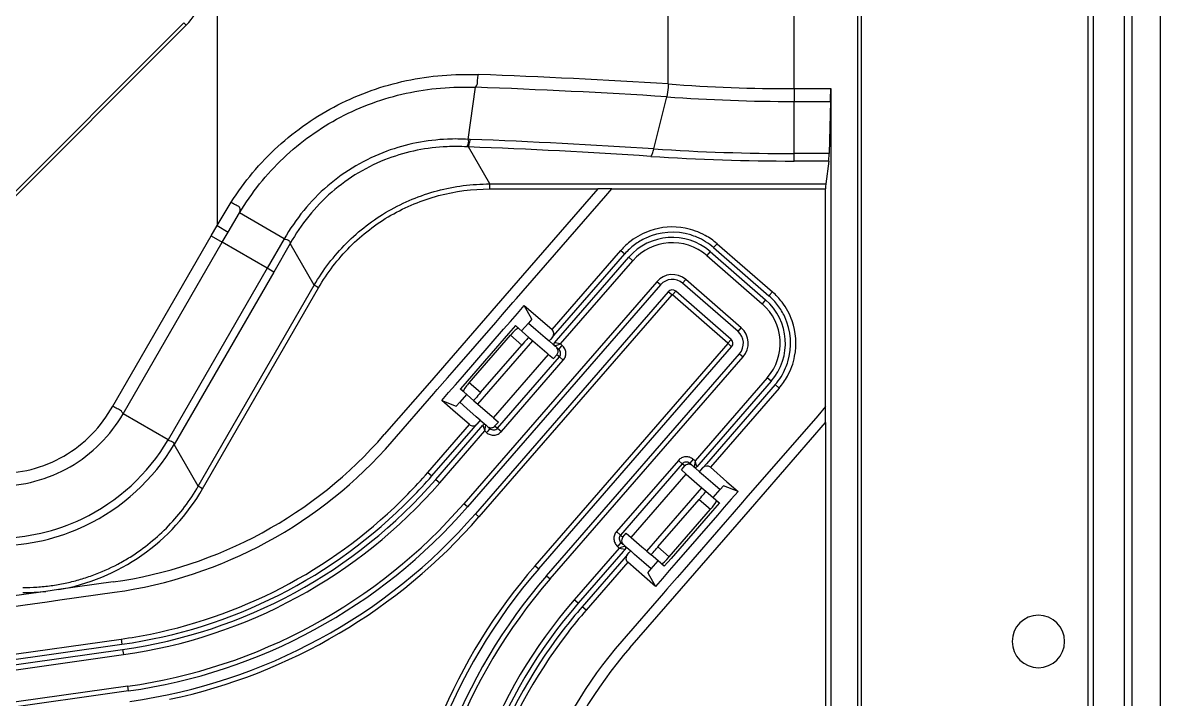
# Model space of a CAD drawing. Header units: millimetres. Extents: x -1070 to 42146, y 1440 to 12921.
# Drawn here: x 7135.7 to 7244.2, y 3449.8 to 3514.3 of the extents above; entities that cross this region are included whole.
import ezdxf

# ---------------------------------------------------------------- set-up
doc = ezdxf.new("R2010")
doc.units = ezdxf.units.MM
doc.layers.add('02___PRT_ALL_AXES', color=7, linetype='Continuous')

msp = doc.modelspace()

# ---------------------------------------------------------------- linework, layer by layer
at = {"color": 7, "linetype": 'Continuous', "lineweight": -3}
for p, q in [((7215.307, 3640.326), (7215.307, 3350.326)), ((7237.302, 2894.641), (7237.302, 3641.011)), ((7237.797, 2894.668), (7237.797, 3640.984)), ((7240.76, 2894.668), (7240.76, 3640.984)), ((7241.467, 3640.946), (7241.467, 2894.706)), ((7244.175, 3640.721), (7244.175, 2894.931)), ((7215.648, 3639.326), (7215.648, 3395.326)), ((7154.275, 3540.681), (7154.275, 3494.971)), ((7209.275, 3508.01), (7209.275, 3527.642)), ((7197.271, 3508.456), (7197.271, 3527.196)), ((7151.094, 3514.29), (7122.81, 3486.006)), ((7151.324, 3514.061), (7123.04, 3485.776)), ((7151.324, 3514.061), (7151.094, 3514.29)), ((7178.189, 3503.18), (7178.897, 3508.139)), ((7195.903, 3502.269), (7197.137, 3507.232)), ((7209.275, 3508.01), (7209.275, 3506.792)), ((7209.275, 3508.01), (7212.756, 3508.01)), ((7212.756, 3508.01), (7212.756, 3396.326)), ((7209.275, 3506.792), (7212.742, 3506.792)), ((7209.275, 3501.827), (7209.275, 3506.792)), ((7212.742, 3506.792), (7212.609, 3501.827)), ((7178.391, 3503.172), (7178.188, 3503.181)), ((7180.252, 3498.932), (7178.216, 3502.459)), ((7209.275, 3501.113), (7209.275, 3501.827)), ((7212.609, 3501.827), (7209.275, 3501.827)), ((7212.572, 3501.113), (7209.275, 3501.113)), ((7212.572, 3501.113), (7212.287, 3498.932)), ((7180.252, 3498.932), (7190.554, 3498.932)), ((7180.252, 3498.449), (7180.252, 3498.932)), ((7180.252, 3498.449), (7190.554, 3498.449)), ((7190.554, 3498.449), (7181.705, 3488.27)), ((7190.554, 3498.932), (7191.879, 3498.932)), ((7191.879, 3498.449), (7190.554, 3498.449)), ((7191.309, 3497.793), (7191.879, 3498.449)), ((7191.879, 3498.932), (7212.287, 3498.932)), ((7191.879, 3498.449), (7212.275, 3498.449)), ((7212.275, 3477.708), (7212.275, 3498.449)), ((7154.275, 3494.971), (7155.601, 3497.176)), ((7182.794, 3487.998), (7191.309, 3497.793)), ((7155.323, 3494.348), (7156.412, 3496.175)), ((7160.666, 3493.691), (7156.412, 3496.175)), ((7144.315, 3477.75), (7153.691, 3493.991)), ((7153.691, 3493.991), (7154.275, 3494.971)), ((7153.691, 3493.991), (7154.739, 3493.371)), ((7154.275, 3494.971), (7155.323, 3494.348)), ((7154.741, 3493.374), (7155.323, 3494.348)), ((7145.303, 3477.026), (7154.741, 3493.374)), ((7159.041, 3490.892), (7154.741, 3493.374)), ((7160.666, 3493.691), (7159.041, 3490.892)), ((7161.227, 3493.248), (7159.66, 3490.535)), ((7163.522, 3489.273), (7161.227, 3493.248)), ((7201.921, 3493.234), (7201.593, 3492.857)), ((7201.593, 3492.857), (7206.876, 3488.265)), ((7201.921, 3493.234), (7207.204, 3488.642)), ((7186.19, 3485.046), (7192.751, 3492.593)), ((7186.568, 3484.718), (7193.128, 3492.265)), ((7186.617, 3484.013), (7193.505, 3491.937)), ((7192.751, 3492.593), (7193.128, 3492.265)), ((7193.505, 3491.937), (7193.883, 3491.609)), ((7201.265, 3492.48), (7200.937, 3492.102)), ((7200.937, 3492.102), (7206.22, 3487.51)), ((7201.265, 3492.48), (7206.548, 3487.887)), ((7159.041, 3490.892), (7149.601, 3474.544)), ((7159.66, 3490.535), (7159.041, 3490.892)), ((7186.994, 3483.685), (7193.883, 3491.609)), ((7159.66, 3490.535), (7150.17, 3474.098)), ((7196.178, 3489.613), (7177.783, 3468.452)), ((7196.524, 3489.313), (7196.178, 3489.613)), ((7198.64, 3489.461), (7198.941, 3489.807)), ((7204.224, 3485.214), (7198.941, 3489.807)), ((7152.465, 3470.123), (7163.522, 3489.273)), ((7152.884, 3469.881), (7163.94, 3489.031)), ((7163.94, 3489.031), (7163.522, 3489.273)), ((7196.524, 3489.313), (7178.129, 3468.151)), ((7197.279, 3488.657), (7178.884, 3467.495)), ((7197.625, 3488.356), (7197.279, 3488.657)), ((7197.684, 3488.36), (7197.984, 3488.706)), ((7203.267, 3484.114), (7197.984, 3488.706)), ((7203.923, 3484.868), (7198.64, 3489.461)), ((7207.204, 3488.642), (7206.876, 3488.265)), ((7181.705, 3488.27), (7174.501, 3479.982)), ((7197.625, 3488.356), (7179.229, 3467.195)), ((7181.482, 3486.489), (7182.46, 3487.614)), ((7182.46, 3487.614), (7182.794, 3487.998)), ((7202.967, 3483.768), (7197.684, 3488.36)), ((7206.548, 3487.887), (7206.22, 3487.51)), ((7180.826, 3485.734), (7181.482, 3486.489)), ((7182.237, 3485.833), (7182.893, 3486.588)), ((7182.893, 3486.588), (7183.549, 3487.342)), ((7184.271, 3486.039), (7183.549, 3487.342)), ((7183.549, 3487.342), (7184.605, 3486.424)), ((7184.605, 3486.424), (7186.19, 3485.046)), ((7176.889, 3481.206), (7180.826, 3485.734)), ((7181.58, 3485.078), (7182.237, 3485.833)), ((7182.706, 3485.424), (7182.05, 3484.67)), ((7182.707, 3485.424), (7182.905, 3485.252)), ((7182.905, 3485.252), (7182.984, 3485.183)), ((7183.949, 3485.669), (7183.293, 3484.914)), ((7184.271, 3486.039), (7183.949, 3485.669)), ((7183.949, 3485.669), (7184.646, 3485.063)), ((7177.644, 3480.55), (7181.58, 3485.078)), ((7182.05, 3484.67), (7178.114, 3480.141)), ((7178.293, 3479.986), (7182.229, 3484.514)), ((7182.229, 3484.514), (7183.308, 3483.577)), ((7182.984, 3485.183), (7183.035, 3485.139)), ((7183.035, 3485.139), (7183.99, 3484.308)), ((7183.99, 3484.308), (7184.368, 3483.98)), ((7184.646, 3485.063), (7185.534, 3484.291)), ((7185.534, 3484.291), (7185.911, 3483.963)), ((7186.239, 3484.341), (7186.043, 3484.114)), ((7186.239, 3484.341), (7186.568, 3484.718)), ((7203.923, 3484.868), (7204.224, 3485.214)), ((7179.119, 3477.942), (7184.368, 3483.98)), ((7179.371, 3479.048), (7183.308, 3483.577)), ((7184.368, 3483.98), (7185.698, 3482.824)), ((7184.575, 3462.547), (7202.971, 3483.709)), ((7184.921, 3462.247), (7203.317, 3483.408)), ((7186.043, 3484.114), (7185.911, 3483.963)), ((7186.289, 3483.635), (7185.911, 3483.963)), ((7186.44, 3483.504), (7186.289, 3483.635)), ((7186.42, 3483.786), (7186.617, 3484.013)), ((7186.445, 3483.782), (7186.42, 3483.786)), ((7186.44, 3483.504), (7186.834, 3483.633)), ((7186.603, 3483.362), (7186.44, 3483.504)), ((7186.994, 3483.685), (7186.445, 3483.782)), ((7186.666, 3483.307), (7186.603, 3483.362)), ((7186.835, 3483.161), (7186.666, 3483.307)), ((7186.834, 3483.633), (7186.994, 3483.685)), ((7186.835, 3483.161), (7187.106, 3483.472)), ((7187.163, 3483.538), (7186.994, 3483.685)), ((7187.106, 3483.472), (7187.163, 3483.538)), ((7202.967, 3483.768), (7203.267, 3484.114)), ((7202.971, 3483.709), (7203.317, 3483.408)), ((7180.623, 3476.636), (7185.871, 3482.673)), ((7180.988, 3475.655), (7186.893, 3482.448)), ((7181.363, 3475.33), (7187.267, 3482.122)), ((7185.676, 3461.591), (7204.071, 3482.752)), ((7185.698, 3482.824), (7185.861, 3482.682)), ((7185.861, 3482.682), (7185.871, 3482.673)), ((7185.871, 3482.673), (7186.327, 3482.277)), ((7186.022, 3461.29), (7204.417, 3482.452)), ((7186.327, 3482.277), (7186.655, 3482.654)), ((7186.893, 3482.448), (7186.655, 3482.654)), ((7186.893, 3482.448), (7187.267, 3482.122)), ((7204.071, 3482.752), (7204.417, 3482.452)), ((7176.233, 3480.451), (7176.889, 3481.206)), ((7174.501, 3479.982), (7170.204, 3475.04)), ((7175.256, 3479.326), (7176.233, 3480.451)), ((7176.988, 3479.795), (7177.644, 3480.55)), ((7178.114, 3480.141), (7177.458, 3479.387)), ((7179.371, 3479.048), (7178.293, 3479.986)), ((7206.713, 3480.456), (7199.824, 3472.532)), ((7207.09, 3480.128), (7200.202, 3472.204)), ((7207.09, 3480.128), (7206.713, 3480.456)), ((7170.959, 3474.384), (7174.921, 3478.942)), ((7174.921, 3478.942), (7175.256, 3479.326)), ((7175.676, 3478.286), (7176.332, 3479.04)), ((7176.332, 3479.04), (7176.988, 3479.795)), ((7178.045, 3478.877), (7177.389, 3478.122)), ((7177.46, 3479.385), (7177.458, 3479.387)), ((7177.657, 3479.214), (7177.46, 3479.385)), ((7177.736, 3479.145), (7177.657, 3479.214)), ((7177.786, 3479.101), (7177.736, 3479.145)), ((7178.742, 3478.271), (7177.786, 3479.101)), ((7207.468, 3479.8), (7200.907, 3472.253)), ((7207.845, 3479.472), (7201.284, 3471.925)), ((7207.845, 3479.472), (7207.468, 3479.8)), ((7175.676, 3478.286), (7177.067, 3477.752)), ((7176.733, 3477.367), (7175.676, 3478.286)), ((7177.389, 3478.122), (7177.067, 3477.752)), ((7178.086, 3477.516), (7177.389, 3478.122)), ((7178.742, 3478.271), (7179.119, 3477.942)), ((7179.119, 3477.942), (7180.488, 3476.753)), ((7212.275, 3477.708), (7211.52, 3476.84)), ((7212.275, 3476.184), (7212.275, 3477.708)), ((7149.601, 3474.544), (7145.303, 3477.026)), ((7178.317, 3475.989), (7176.733, 3477.367)), ((7178.974, 3476.744), (7178.086, 3477.516)), ((7179.351, 3476.416), (7178.974, 3476.744)), ((7180.488, 3476.753), (7180.594, 3476.66)), ((7180.594, 3476.66), (7180.623, 3476.636)), ((7180.623, 3476.636), (7181.079, 3476.239)), ((7211.52, 3476.84), (7204.681, 3468.973)), ((7174.355, 3471.432), (7178.317, 3475.989)), ((7174.733, 3471.104), (7178.695, 3475.661)), ((7175.11, 3470.776), (7179.4, 3475.711)), ((7178.695, 3475.661), (7179.023, 3476.039)), ((7179.22, 3476.265), (7179.023, 3476.039)), ((7179.351, 3476.416), (7179.22, 3476.265)), ((7179.351, 3476.416), (7179.728, 3476.088)), ((7179.4, 3475.711), (7179.597, 3475.937)), ((7179.597, 3475.937), (7179.778, 3475.383)), ((7179.728, 3476.088), (7179.879, 3475.957)), ((7179.778, 3475.383), (7179.875, 3475.931)), ((7179.875, 3475.931), (7179.879, 3475.957)), ((7179.879, 3475.957), (7180.043, 3475.815)), ((7180.043, 3475.815), (7180.106, 3475.76)), ((7180.274, 3475.613), (7180.058, 3475.365)), ((7180.106, 3475.76), (7180.274, 3475.613)), ((7180.751, 3475.862), (7181.079, 3476.239)), ((7180.751, 3475.862), (7180.811, 3475.809)), ((7180.811, 3475.809), (7180.988, 3475.655)), ((7180.988, 3475.655), (7181.363, 3475.33)), ((7205.101, 3467.932), (7212.275, 3476.184)), ((7212.275, 3476.184), (7212.275, 3396.326)), ((7175.487, 3470.448), (7179.778, 3475.383)), ((7179.778, 3475.383), (7179.946, 3475.236)), ((7180.058, 3475.365), (7179.946, 3475.236)), ((7152.465, 3470.123), (7150.17, 3474.098)), ((7198.239, 3472.585), (7192.335, 3465.792)), ((7198.614, 3472.259), (7192.709, 3465.467)), ((7198.614, 3472.259), (7198.239, 3472.585)), ((7198.791, 3472.105), (7198.614, 3472.259)), ((7199.328, 3472.301), (7199.543, 3472.549)), ((7199.496, 3472.154), (7199.328, 3472.301)), ((7199.543, 3472.549), (7199.656, 3472.678)), ((7199.824, 3472.532), (7199.656, 3472.678)), ((7199.824, 3472.532), (7199.727, 3471.983)), ((7200.005, 3471.977), (7199.824, 3472.532)), ((7200.907, 3472.253), (7200.579, 3471.875)), ((7174.355, 3471.432), (7174.733, 3471.104)), ((7193.731, 3465.241), (7198.979, 3471.279)), ((7198.523, 3471.675), (7198.851, 3472.053)), ((7198.523, 3471.675), (7198.979, 3471.279)), ((7198.851, 3472.053), (7198.791, 3472.105)), ((7198.979, 3471.279), (7200.005, 3470.387)), ((7199.559, 3472.099), (7199.496, 3472.154)), ((7199.723, 3471.957), (7199.559, 3472.099)), ((7199.727, 3471.983), (7199.723, 3471.957)), ((7199.874, 3471.826), (7199.723, 3471.957)), ((7200.251, 3471.498), (7199.874, 3471.826)), ((7200.202, 3472.204), (7200.005, 3471.977)), ((7200.251, 3471.498), (7200.382, 3471.649)), ((7200.251, 3471.498), (7200.628, 3471.17)), ((7200.382, 3471.649), (7200.579, 3471.875)), ((7200.628, 3471.17), (7201.516, 3470.398)), ((7201.284, 3471.925), (7202.869, 3470.547)), ((7152.884, 3469.881), (7152.465, 3470.123)), ((7175.11, 3470.776), (7175.487, 3470.448)), ((7200.005, 3470.387), (7200.477, 3469.976)), ((7201.516, 3470.398), (7202.213, 3469.792)), ((7202.213, 3469.792), (7202.535, 3470.163)), ((7203.926, 3469.629), (7202.535, 3470.163)), ((7202.869, 3470.547), (7203.926, 3469.629)), ((7195.234, 3463.934), (7200.482, 3469.972)), ((7200.477, 3469.976), (7200.482, 3469.972)), ((7200.482, 3469.972), (7200.86, 3469.644)), ((7200.86, 3469.644), (7201.816, 3468.813)), ((7201.557, 3469.038), (7202.213, 3469.792)), ((7203.926, 3469.629), (7203.27, 3468.874)), ((7178.129, 3468.151), (7177.783, 3468.452)), ((7196.294, 3464.338), (7200.23, 3468.866)), ((7197.373, 3463.4), (7201.309, 3467.928)), ((7197.897, 3459.645), (7205.101, 3467.932)), ((7200.23, 3468.866), (7201.309, 3467.928)), ((7202.144, 3468.528), (7201.488, 3467.773)), ((7201.816, 3468.813), (7201.866, 3468.769)), ((7201.866, 3468.769), (7201.945, 3468.7)), ((7201.945, 3468.7), (7202.142, 3468.529)), ((7202.614, 3468.119), (7201.958, 3467.364)), ((7202.142, 3468.529), (7202.144, 3468.528)), ((7203.27, 3468.874), (7202.614, 3468.119)), ((7204.346, 3468.588), (7203.368, 3467.463)), ((7204.681, 3468.973), (7204.346, 3468.588)), ((7179.229, 3467.195), (7178.884, 3467.495)), ((7201.488, 3467.773), (7197.551, 3463.245)), ((7201.958, 3467.364), (7198.021, 3462.836)), ((7203.368, 3467.463), (7202.712, 3466.708)), ((7192.709, 3465.467), (7192.335, 3465.792)), ((7202.712, 3466.708), (7198.776, 3462.18)), ((7192.767, 3464.754), (7192.496, 3464.442)), ((7192.709, 3465.467), (7192.946, 3465.26)), ((7192.767, 3464.754), (7192.936, 3464.607)), ((7192.946, 3465.26), (7193.274, 3465.638)), ((7193.274, 3465.638), (7193.731, 3465.241)), ((7193.731, 3465.241), (7194.757, 3464.349)), ((7192.608, 3464.23), (7188.318, 3459.295)), ((7192.985, 3463.902), (7188.695, 3458.967)), ((7192.496, 3464.442), (7192.439, 3464.376)), ((7192.439, 3464.376), (7192.608, 3464.23)), ((7192.767, 3464.282), (7192.608, 3464.23)), ((7192.608, 3464.23), (7193.156, 3464.133)), ((7193.162, 3464.41), (7192.767, 3464.282)), ((7192.936, 3464.607), (7192.999, 3464.552)), ((7193.182, 3464.128), (7192.985, 3463.902)), ((7192.999, 3464.552), (7193.162, 3464.41)), ((7193.362, 3463.574), (7193.034, 3463.196)), ((7193.156, 3464.133), (7193.182, 3464.128)), ((7193.162, 3464.41), (7193.313, 3464.279)), ((7193.313, 3464.279), (7193.69, 3463.951)), ((7193.362, 3463.574), (7193.559, 3463.8)), ((7193.559, 3463.8), (7193.69, 3463.951)), ((7194.068, 3463.623), (7193.69, 3463.951)), ((7194.956, 3462.851), (7194.068, 3463.623)), ((7194.757, 3464.349), (7195.217, 3463.949)), ((7195.217, 3463.949), (7195.234, 3463.934)), ((7195.234, 3463.934), (7195.612, 3463.606)), ((7196.567, 3462.775), (7195.612, 3463.606)), ((7197.373, 3463.4), (7196.294, 3464.338)), ((7184.575, 3462.547), (7184.921, 3462.247)), ((7193.034, 3463.196), (7189.072, 3458.639)), ((7193.412, 3462.868), (7189.45, 3458.31)), ((7194.997, 3461.491), (7193.412, 3462.868)), ((7195.653, 3462.245), (7194.956, 3462.851)), ((7195.653, 3462.245), (7196.309, 3463)), ((7196.617, 3462.732), (7196.567, 3462.775)), ((7196.697, 3462.663), (7196.617, 3462.732)), ((7196.895, 3462.49), (7196.697, 3462.663)), ((7197.551, 3463.245), (7196.895, 3462.49)), ((7198.021, 3462.836), (7197.365, 3462.082)), ((7185.676, 3461.591), (7186.022, 3461.29)), ((7196.053, 3460.572), (7194.997, 3461.491)), ((7195.331, 3461.875), (7195.653, 3462.245)), ((7195.331, 3461.875), (7196.053, 3460.572)), ((7197.365, 3462.082), (7196.709, 3461.327)), ((7198.12, 3461.425), (7197.142, 3460.301)), ((7198.776, 3462.18), (7198.12, 3461.425)), ((7144.352, 3461.003), (7139.14, 3460.271)), ((7196.709, 3461.327), (7196.053, 3460.572)), ((7135.828, 3459.805), (7102.345, 3455.1)), ((7137.935, 3460.101), (7135.828, 3459.805)), ((7139.14, 3460.271), (7137.935, 3460.101)), ((7138.074, 3459.111), (7139.279, 3459.28)), ((7139.279, 3459.28), (7144.491, 3460.013)), ((7188.695, 3458.967), (7188.318, 3459.295)), ((7196.808, 3459.916), (7192.846, 3455.358)), ((7193.6, 3454.702), (7197.897, 3459.645)), ((7197.142, 3460.301), (7196.808, 3459.916)), ((7102.484, 3454.109), (7135.967, 3458.815)), ((7135.967, 3458.815), (7138.074, 3459.111)), ((7189.45, 3458.31), (7189.072, 3458.639)), ((7103.111, 3449.653), (7145.117, 3455.557)), ((7103.18, 3449.158), (7145.187, 3455.062)), ((7145.117, 3455.557), (7145.187, 3455.062)), ((7103.25, 3448.663), (7145.257, 3454.566)), ((7103.32, 3448.168), (7145.326, 3454.071)), ((7145.257, 3454.566), (7145.326, 3454.071)), ((7145.749, 3451.059), (7103.743, 3445.156)), ((7145.813, 3450.605), (7103.807, 3444.702)), ((7145.813, 3450.605), (7145.749, 3451.059))]:
    msp.add_line(p, q, dxfattribs=at)
for centre, radius, start, end in [((7147.559, 3517.826), 5.325, 315, 345.05696), ((7156.792, 2874.713), 635.034, 86.345294, 87.979657), ((7156.282, 2871.473), 637.07, 86.323165, 87.965755), ((7209.195, 3667.296), 159.287, 265.70679, 270.02854), ((7209.188, 3671.984), 165.193, 265.81651, 270.03011), ((7155.47, 2888.868), 614.732, 86.2287, 87.8631), ((7177.515, 3486.86), 15.615, 87.42656, 87.96267), ((7155.486, 2895.968), 606.917, 86.210296, 87.853696), ((7209.244, 3710.4), 209.288, 266.26212, 270.00842), ((7209.251, 3703.785), 201.959, 266.21059, 270.00681), ((7197.656, 3488.329), 6.5, 109.2195, 127.14648), ((7197.656, 3488.329), 6, 72.99952, 114.99906), ((7197.656, 3488.329), 6.5, 79.12773, 109.2195), ((7197.656, 3488.329), 6.5, 61.09694, 79.12773), ((7197.656, 3488.329), 6, 66.99963, 72.99952), ((7197.656, 3488.329), 6.5, 49, 61.09694), ((7197.656, 3488.329), 6.5, 133.029, 139), ((7197.656, 3488.329), 6.5, 127.14648, 133.029), ((7197.656, 3488.329), 5.5, 49, 139), ((7197.656, 3488.329), 6, 120.99932, 132.99977), ((7197.656, 3488.329), 5, 49, 139), ((7197.656, 3488.329), 6, 114.99906, 120.99932), ((7197.656, 3488.329), 6, 49, 66.99963), ((7197.656, 3488.329), 6, 132.99977, 139), ((7197.656, 3488.329), 1.958, 49, 139), ((7197.656, 3488.329), 1.5, 49, 139), ((7197.656, 3488.329), 0.5, 49, 139), ((7202.939, 3483.736), 6.5, 43.029, 49), ((7197.656, 3488.329), 0.0417, 49, 139), ((7202.939, 3483.736), 5, 319, 49), ((7202.939, 3483.736), 5.5, 319, 49), ((7202.939, 3483.736), 6, 42.99977, 49), ((7202.939, 3483.736), 6, 30.99932, 42.99977), ((7202.939, 3483.736), 6.5, 37.14648, 43.029), ((7202.939, 3483.736), 6.5, 19.2195, 37.14648), ((7202.939, 3483.736), 6, 24.99906, 30.99932), ((7202.939, 3483.736), 6, 342.99952, 24.99906), ((7202.939, 3483.736), 6.5, 349.12773, 19.2195), ((7202.939, 3483.736), 1.5, 319, 49), ((7202.939, 3483.736), 1.958, 319, 49), ((7186.571, 3483.655), 0.2, 139, 189.00044), ((7186.571, 3483.655), 0.2, 189.00044, 229), ((7202.939, 3483.736), 0.0417, 319, 49), ((7202.939, 3483.736), 0.5, 319, 49), ((7202.939, 3483.736), 6.5, 331.09694, 349.12773), ((7202.939, 3483.736), 6, 319, 336.99963), ((7202.939, 3483.736), 6, 336.99963, 342.99952), ((7202.939, 3483.736), 6.5, 319, 331.09694), ((7179.748, 3475.806), 0.2, 49, 139), ((7133.158, 3484.242), 19.09, 295.5589, 329.46862), ((7138.507, 3502.594), 42, 278, 319), ((7133.197, 3484.177), 19.739, 295.55584, 329.30038), ((7138.507, 3502.594), 43, 278, 319), ((7138.507, 3502.594), 47.5, 315.58001, 319), ((7199.854, 3472.108), 0.2, 229, 319), ((7138.507, 3502.594), 48.5, 278, 319), ((7138.507, 3502.594), 49, 278, 319), ((7138.507, 3502.594), 48, 315.58333, 319), ((7138.507, 3502.594), 48, 278, 315.58333), ((7138.507, 3502.594), 47.5, 281.41991, 315.58001), ((7138.507, 3502.594), 52.042, 278, 319), ((7138.507, 3502.594), 52.5, 278, 319), ((7133.158, 3484.259), 19.105, 270.53958, 295.53638), ((7138.507, 3502.594), 53.5, 278, 319), ((7138.507, 3502.594), 53.958, 282.01469, 319), ((7133.195, 3484.193), 19.754, 270.70848, 295.54158), ((7193.031, 3464.259), 0.2, 9.00044, 49), ((7193.031, 3464.259), 0.2, 319, 9.00044), ((7135.854, 3479.579), 19.104, 289.89866, 297.94297), ((7135.84, 3479.6), 19.129, 297.94984, 301.96138), ((7225.298, 3427.148), 53.958, 139, 175.98531), ((7135.822, 3479.673), 19.203, 285.88299, 289.89316), ((7225.298, 3427.148), 53.5, 139, 180), ((7225.298, 3427.148), 52.5, 139, 180), ((7135.751, 3480.114), 19.651, 269.9524, 273.91447), ((7135.756, 3480.059), 19.595, 273.91283, 277.87296), ((7135.786, 3479.844), 19.378, 277.87149, 281.86425), ((7135.814, 3479.702), 19.233, 281.87065, 285.88315), ((7225.298, 3427.148), 52.042, 139, 180), ((7135.728, 3480.202), 20.221, 270.02108, 276.26594), ((7225.298, 3427.148), 49, 139, 180), ((7225.298, 3427.148), 48.5, 139, 180), ((7225.298, 3427.148), 48, 139, 142.41667), ((7225.298, 3427.148), 47.5, 139, 142.41991), ((7232.556, 3455.326), 2.5, 0, 180), ((7138.507, 3502.594), 47.5, 278, 281.41991), ((7225.298, 3427.148), 48, 142.41667, 180), ((7225.298, 3427.148), 47.5, 142.41991, 180), ((7225.298, 3427.148), 43, 139, 180), ((7232.556, 3455.326), 2.5, 180, 0), ((7225.298, 3427.148), 42, 139, 180)]:
    msp.add_arc(centre, radius, start, end, dxfattribs=at)
for centre, major_axis, ratio, start_param, end_param in [((7212.687, 3508.01), (0, 2), 0.0349208, -2.2252948, -1.5707963), ((7212.554, 3503.044), (0, 2), 0.0349208, -2.8797933, -2.2252948), ((7212.292, 3498.449), (0, 0.5), 0.0349208, 0.2617994, 1.5707963), ((7182.328, 3484.428), (0.656, 0.755), 0.1316525, 0.1352372, 1.5707963), ((7182.328, 3484.428), (0.656, 0.755), 0.1316525, 0, 0.1352372), ((7183.334, 3483.554), (0.656, 0.755), 0.0349208, 0, 1.5707963), ((7185.862, 3484.669), (0.328, 0.377), 1, -1.5707963, 0), ((7186.275, 3482.985), (-0.38, 0.33), 0.9925462, 3.6626595, 4.5772425), ((7186.275, 3482.985), (-0.38, 0.33), 0.9925462, 3.1415927, 3.6626595), ((7178.392, 3479.9), (0.656, 0.755), 0.1316525, -4.712389, -4.1915851), ((7178.392, 3479.9), (0.656, 0.755), 0.1316525, -4.1915851, -3.1415927), ((7179.398, 3479.025), (0.656, 0.755), 0.0349208, -4.712389, -3.1415927), ((7178.645, 3476.367), (0.328, 0.377), 1, -3.1415927, -1.5707963), ((7180.371, 3476.192), (0.38, -0.33), 0.9925462, -1.3049386, -0.6532567), ((7180.371, 3476.192), (0.38, -0.33), 0.9925462, -0.6532567, -0.5210669), ((7180.371, 3476.192), (0.38, -0.33), 0.9925462, -0.5210669, -0.1339253), ((7180.371, 3476.192), (0.38, -0.33), 0.9925462, -0.1339253, 0), ((7199.231, 3471.722), (-0.38, 0.33), 0.9925462, -1.3049386, -0.6532567), ((7199.231, 3471.722), (-0.38, 0.33), 0.9925462, -0.1339253, 0), ((7199.231, 3471.722), (-0.38, 0.33), 0.9925462, -0.5210669, -0.1339253), ((7199.231, 3471.722), (-0.38, 0.33), 0.9925462, -0.6532567, -0.5210669), ((7200.956, 3471.547), (0.328, 0.377), 1, 0, 1.5707963), ((7200.204, 3468.889), (0.656, 0.755), 0.0349208, -1.5707963, 0), ((7201.21, 3468.015), (0.656, 0.755), 0.1316525, -1.5707963, -1.0499925), ((7201.21, 3468.015), (0.656, 0.755), 0.1316525, -1.0499925, 0), ((7193.327, 3464.93), (0.38, -0.33), 0.9925462, 3.6626595, 4.5772425), ((7193.327, 3464.93), (0.38, -0.33), 0.9925462, 3.1415927, 3.6626595), ((7193.74, 3463.246), (0.377, -0.328), 1, -3.1415927, -1.5707963), ((7196.268, 3464.361), (0.656, 0.755), 0.0349208, -3.1415927, -1.5707963), ((7197.273, 3463.486), (0.656, 0.755), 0.1316525, -3.1415927, -3.0063554), ((7197.273, 3463.486), (0.656, 0.755), 0.1316525, -3.0063554, -1.5707963)]:
    msp.add_ellipse(centre, major_axis=major_axis, ratio=ratio, start_param=start_param, end_param=end_param, dxfattribs=at)
for points, knots in [([(7155.601, 3497.176), (7156.837, 3499.135), (7159.85, 3502.739), (7165.628, 3506.728), (7172.23, 3509.066), (7176.881, 3509.436), (7179.179, 3509.353)], [0, 0, 0, 0, 0.2506514, 0.5011534, 0.7510872, 1, 1, 1, 1]), ([(7178.898, 3508.138), (7178.958, 3508.218), (7179.099, 3508.442), (7179.079, 3508.877), (7179.139, 3509.192), (7179.179, 3509.353)], [0, 0, 0, 0, 0.2368593, 0.6061908, 1, 1, 1, 1]), ([(7156.41, 3496.176), (7157.553, 3498.09), (7160.375, 3501.624), (7165.874, 3505.554), (7172.209, 3507.865), (7176.686, 3508.224), (7178.897, 3508.139)], [0, 0, 0, 0, 0.2506954, 0.5012392, 0.7511743, 1, 1, 1, 1]), ([(7197.271, 3508.456), (7197.267, 3508.347), (7197.245, 3507.937), (7197.195, 3507.527), (7197.134, 3507.232)], [0, 0, 0, 0, 0.2662377, 1, 1, 1, 1]), ([(7178.189, 3503.18), (7177.536, 3503.217), (7174.91, 3503.239), (7172.277, 3502.727), (7170.428, 3502.046)], [0, 0, 0, 0, 0.2490716, 1, 1, 1, 1]), ([(7178.166, 3503.182), (7178.191, 3503.105), (7178.238, 3502.924), (7178.168, 3502.678), (7178.107, 3502.522), (7178.07, 3502.465)], [0, 0, 0, 0, 0.3279362, 0.7272824, 1, 1, 1, 1]), ([(7178.216, 3502.459), (7178.262, 3502.542), (7178.326, 3502.783), (7178.37, 3503.023), (7178.391, 3503.172)], [0, 0, 0, 0, 0.3849948, 1, 1, 1, 1]), ([(7170.428, 3502.046), (7168.389, 3501.296), (7164.547, 3499.037), (7161.741, 3495.585), (7160.665, 3493.692)], [0, 0, 0, 0, 0.4993759, 1, 1, 1, 1]), ([(7178.07, 3502.465), (7177.441, 3502.5), (7174.906, 3502.52), (7172.363, 3502.02), (7170.58, 3501.355)], [0, 0, 0, 0, 0.2487107, 1, 1, 1, 1]), ([(7195.6, 3501.558), (7195.673, 3501.631), (7195.791, 3501.871), (7195.866, 3502.117), (7195.903, 3502.269)], [0, 0, 0, 0, 0.3992261, 1, 1, 1, 1]), ([(7170.58, 3501.355), (7168.619, 3500.623), (7164.928, 3498.423), (7162.255, 3495.075), (7161.228, 3493.246)], [0, 0, 0, 0, 0.4993664, 1, 1, 1, 1]), ([(7163.522, 3489.273), (7164.364, 3490.728), (7166.432, 3493.436), (7170.476, 3496.546), (7175.191, 3498.493), (7178.57, 3498.93), (7180.252, 3498.932)], [0, 0, 0, 0, 0.2500223, 0.4999994, 0.749977, 1, 1, 1, 1]), ([(7163.94, 3489.031), (7164.76, 3490.452), (7166.775, 3493.094), (7170.718, 3496.128), (7175.316, 3498.026), (7178.612, 3498.449), (7180.252, 3498.449)], [0, 0, 0, 0, 0.2500204, 0.4999992, 0.7499788, 1, 1, 1, 1]), ([(7156.413, 3496.176), (7156.444, 3496.298), (7156.483, 3496.483), (7156.404, 3496.719), (7156.254, 3496.821), (7156.088, 3496.89), (7155.862, 3497.001), (7155.708, 3497.112), (7155.601, 3497.176)], [0, 0, 0, 0, 0.2588781, 0.3719881, 0.4861935, 0.6136549, 0.7434334, 1, 1, 1, 1]), ([(7160.659, 3493.681), (7160.744, 3493.674), (7160.898, 3493.647), (7161.095, 3493.56), (7161.218, 3493.416), (7161.231, 3493.3), (7161.228, 3493.246)], [0, 0, 0, 0, 0.3211429, 0.5823459, 0.7941825, 1, 1, 1, 1]), ([(7186.893, 3482.448), (7186.977, 3482.545), (7187.068, 3482.822), (7186.932, 3483.076), (7186.835, 3483.161)], [0, 0, 0, 0, 0.5003688, 1, 1, 1, 1]), ([(7187.267, 3482.122), (7187.353, 3482.221), (7187.486, 3482.455), (7187.534, 3482.853), (7187.427, 3483.24), (7187.262, 3483.452), (7187.163, 3483.538)], [0, 0, 0, 0, 0.2498755, 0.4998137, 0.7498535, 1, 1, 1, 1]), ([(7133.203, 3471.336), (7135.424, 3471.298), (7139.975, 3472.438), (7143.238, 3475.81), (7144.315, 3477.75)], [0, 0, 0, 0, 0.5001692, 1, 1, 1, 1]), ([(7145.302, 3477.024), (7145.258, 3477.109), (7145.115, 3477.324), (7144.731, 3477.509), (7144.458, 3477.669), (7144.315, 3477.75)], [0, 0, 0, 0, 0.2312168, 0.6025027, 1, 1, 1, 1]), ([(7133.338, 3470.118), (7135.723, 3470.123), (7140.579, 3471.393), (7144.107, 3474.964), (7145.303, 3477.025)], [0, 0, 0, 0, 0.5001573, 1, 1, 1, 1]), ([(7180.274, 3475.613), (7180.372, 3475.529), (7180.642, 3475.43), (7180.903, 3475.558), (7180.988, 3475.655)], [0, 0, 0, 0, 0.4993462, 1, 1, 1, 1]), ([(7149.594, 3474.532), (7149.721, 3474.45), (7149.994, 3474.441), (7150.163, 3474.199), (7150.17, 3474.098)], [0, 0, 0, 0, 0.60026, 1, 1, 1, 1]), ([(7179.946, 3475.236), (7180.045, 3475.15), (7180.278, 3475.016), (7180.676, 3474.964), (7181.064, 3475.067), (7181.277, 3475.231), (7181.363, 3475.33)], [0, 0, 0, 0, 0.2499263, 0.4998897, 0.7498983, 1, 1, 1, 1]), ([(7199.656, 3472.678), (7199.557, 3472.764), (7199.324, 3472.898), (7198.926, 3472.951), (7198.538, 3472.848), (7198.325, 3472.683), (7198.239, 3472.585)], [0, 0, 0, 0, 0.2499263, 0.4998897, 0.7498983, 1, 1, 1, 1]), ([(7199.328, 3472.301), (7199.23, 3472.385), (7198.96, 3472.485), (7198.698, 3472.356), (7198.614, 3472.259)], [0, 0, 0, 0, 0.4993462, 1, 1, 1, 1]), ([(7145.966, 3463.371), (7147.301, 3464.204), (7149.774, 3466.21), (7151.68, 3468.759), (7152.465, 3470.123)], [0, 0, 0, 0, 0.4999582, 1, 1, 1, 1]), ([(7139.14, 3460.271), (7141.962, 3460.757), (7147.465, 3463), (7151.451, 3467.401), (7152.884, 3469.881)], [0, 0, 0, 0, 0.4999671, 1, 1, 1, 1]), ([(7192.335, 3465.792), (7192.249, 3465.694), (7192.116, 3465.46), (7192.068, 3465.061), (7192.175, 3464.674), (7192.34, 3464.462), (7192.439, 3464.376)], [0, 0, 0, 0, 0.2498755, 0.4998137, 0.7498535, 1, 1, 1, 1]), ([(7192.709, 3465.467), (7192.624, 3465.369), (7192.534, 3465.092), (7192.67, 3464.838), (7192.767, 3464.754)], [0, 0, 0, 0, 0.5003688, 1, 1, 1, 1])]:
    msp.add_open_spline(points, degree=3, knots=knots, dxfattribs=at)
at = {"layer": '02___PRT_ALL_AXES', "color": 7, "linetype": 'Continuous', "lineweight": -3}
for p, q in [((7182.706, 3485.424), (7182.05, 3484.67)), ((7182.707, 3485.424), (7182.984, 3485.183)), ((7182.05, 3484.67), (7178.114, 3480.141)), ((7178.114, 3480.141), (7177.458, 3479.387)), ((7177.46, 3479.385), (7177.458, 3479.387)), ((7177.736, 3479.145), (7177.46, 3479.385)), ((7202.144, 3468.528), (7201.488, 3467.773)), ((7201.866, 3468.769), (7202.142, 3468.529)), ((7202.142, 3468.529), (7202.144, 3468.528)), ((7201.488, 3467.773), (7197.551, 3463.245)), ((7196.895, 3462.49), (7196.617, 3462.732)), ((7197.551, 3463.245), (7196.895, 3462.49))]:
    msp.add_line(p, q, dxfattribs=at)

doc.saveas('drawing.dxf')
